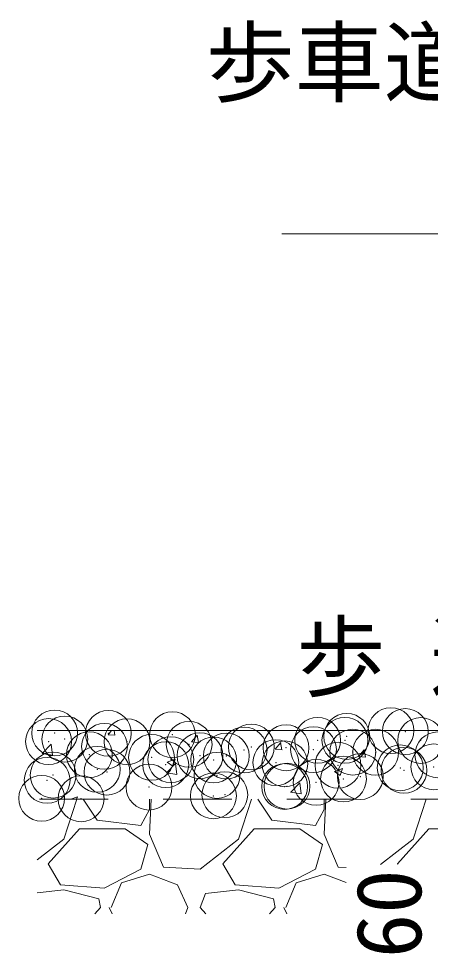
# Model space of a CAD drawing. Units: millimetres, scale not verified. Extents: x 289 to 42849, y -1182 to 27464.
# Drawn here: x 27807.5 to 27987.1, y 5177.3 to 5585.1 of the extents above; entities that cross this region are included whole.
import ezdxf
from ezdxf.enums import TextEntityAlignment as Align

# ---------------------------------------------------------------- set-up
doc = ezdxf.new("R2010")
doc.units = ezdxf.units.MM
doc.header["$LTSCALE"] = 40
doc.header["$PDMODE"] = 32
doc.header["$PDSIZE"] = 20
doc.linetypes.add('USER2', pattern=[1.35, 0.75, -0.6])
for name, color, linetype, lineweight in [('0_2', 7, 'Continuous', 20), ('寸法線', 7, 'Continuous', 9), ('ﾊｯﾁﾝｸﾞ', 7, 'Continuous', 5)]:
    doc.layers.add(name, color=color, linetype=linetype, lineweight=lineweight)
doc.styles.add('ＭＳ ゴシック', font='')
doc.styles.get('ＭＳ ゴシック').set_extended_font_data('MS Gothic')

msp = doc.modelspace()

# ---------------------------------------------------------------- linework, layer by layer
at = {"layer": '0_2'}
msp.add_line((27815.61, 5274.53), (28388.05, 5274.53), dxfattribs=at)
at = {"layer": '0_2', "linetype": 'USER2'}
msp.add_line((28386.55, 5244.52), (27815.61, 5244.52), dxfattribs=at)
at = {"layer": '寸法線'}
msp.add_lwpolyline([(28424.09, 5345.88), (28278.75, 5491.22), (27922.33, 5491.22)], dxfattribs=at)
at = {"layer": 'ﾊｯﾁﾝｸﾞ'}
for p, q in [((27846.49, 5272.68), (27848.04, 5274.53)), ((27849.5, 5272.41), (27849.11, 5274.53)), ((27846.49, 5272.68), (27849.53, 5272.41)), ((27882.93, 5269.49), (27885.38, 5272.41)), ((27882.93, 5269.49), (27885.96, 5269.22)), ((27885.93, 5269.22), (27885.35, 5272.4)), ((27919.36, 5266.3), (27921.81, 5269.22)), ((27922.37, 5266.03), (27921.78, 5269.21)), ((27817.73, 5264.43), (27821.68, 5268.55)), ((27822.24, 5263.73), (27821.68, 5268.55)), ((27919.36, 5266.3), (27922.4, 5266.04)), ((27955.8, 5263.11), (27958.25, 5266.03)), ((27958.81, 5262.84), (27958.22, 5266.03)), ((27817.72, 5264.44), (27822.24, 5263.74)), ((27872.26, 5260.64), (27875.82, 5262)), ((27872.26, 5260.63), (27874.78, 5258.92)), ((27874.78, 5258.92), (27875.81, 5261.99)), ((27955.8, 5263.11), (27958.84, 5262.85)), ((27871.94, 5256.02), (27875.9, 5260.14)), ((27876.45, 5255.32), (27875.89, 5260.14)), ((27945.26, 5256.56), (27947.79, 5254.86)), ((27945.27, 5256.57), (27948.82, 5257.93)), ((27947.79, 5254.86), (27948.82, 5257.93)), ((27871.94, 5256.03), (27876.46, 5255.33)), ((27926.16, 5247.61), (27930.12, 5251.74)), ((27930.67, 5246.91), (27930.11, 5251.73)), ((27827.23, 5227.03), (27832.83, 5244.52)), ((27830.29, 5244.52), (27833.14, 5245.62)), ((27832.77, 5244.52), (27833.13, 5245.61)), ((27835.63, 5244.52), (27841.71, 5235.41)), ((27865.3, 5244.52), (27864.57, 5229.31)), ((27864.57, 5239.98), (27864.57, 5244.52)), ((27903.43, 5227.03), (27909.03, 5244.52)), ((27911.83, 5244.52), (27917.91, 5235.41)), ((27926.15, 5247.62), (27930.67, 5246.92)), ((27941.5, 5244.52), (27940.77, 5229.31)), ((27940.77, 5239.98), (27940.77, 5244.52)), ((27979.63, 5227.03), (27985.23, 5244.52)), ((27860.76, 5233.12), (27864.57, 5239.98)), ((27936.96, 5233.12), (27940.77, 5239.98)), ((27841.71, 5235.41), (27860.76, 5233.12)), ((27917.91, 5235.41), (27936.96, 5233.12)), ((27820.37, 5216.36), (27834.09, 5231.6)), ((27834.09, 5231.6), (27853.9, 5231.6)), ((27853.9, 5231.6), (27863.81, 5224.74)), ((27864.57, 5229.31), (27870.67, 5214.83)), ((27896.57, 5216.36), (27910.29, 5231.6)), ((27910.29, 5231.6), (27930.1, 5231.6)), ((27930.1, 5231.6), (27940.01, 5224.74)), ((27940.77, 5229.31), (27946.87, 5214.83)), ((27972.77, 5216.36), (27986.49, 5231.6)), ((27986.49, 5231.6), (28006.3, 5231.6)), ((27815.61, 5218.04), (27827.23, 5227.03)), ((27863.81, 5224.74), (27860.76, 5214.07)), ((27886.67, 5214.07), (27903.43, 5227.03)), ((27940.01, 5224.74), (27936.96, 5214.07)), ((27965.39, 5216.02), (27979.63, 5227.03)), ((27825.71, 5207.21), (27820.37, 5216.36)), ((27901.91, 5207.21), (27896.57, 5216.36)), ((27972.97, 5216.02), (27972.77, 5216.36)), ((27860.76, 5214.07), (27844.76, 5205.69)), ((27852.38, 5207.98), (27864.57, 5211.79)), ((27864.57, 5211.79), (27876.76, 5207.21)), ((27870.67, 5214.83), (27886.67, 5214.07)), ((27936.96, 5214.07), (27920.96, 5205.69)), ((27928.58, 5207.98), (27940.77, 5211.79)), ((27940.77, 5211.79), (27950.42, 5208.17)), ((27946.87, 5214.83), (27950.42, 5214.66)), ((27847.81, 5197.31), (27852.38, 5207.98)), ((27924.01, 5197.31), (27928.58, 5207.98)), ((27827.23, 5204.93), (27815.61, 5203.7)), ((27844.76, 5205.69), (27825.71, 5207.21)), ((27842.47, 5201.12), (27827.23, 5204.93)), ((27876.76, 5207.21), (27881.33, 5197.31)), ((27886.67, 5197.31), (27888.95, 5203.4)), ((27903.43, 5204.93), (27888.95, 5203.4)), ((27920.96, 5205.69), (27901.91, 5207.21)), ((27918.67, 5201.12), (27903.43, 5204.93)), ((27843.23, 5197.31), (27842.47, 5201.12)), ((27919.43, 5197.31), (27918.67, 5201.12)), ((27843.23, 5197.31), (27840.73, 5194.52)), ((27847.04, 5197.31), (27848.24, 5194.52)), ((27880.34, 5194.52), (27881.33, 5197.31)), ((27889.22, 5194.52), (27886.67, 5197.31)), ((27919.43, 5197.31), (27916.93, 5194.52)), ((27923.24, 5197.31), (27924.44, 5194.52))]:
    msp.add_line(p, q, dxfattribs=at)
for p in [(27823.21, 5273.41), (27846.64, 5273.25), (27874.6, 5272.66), (27950.64, 5271.91), (27969.88, 5274.44), (27976.19, 5274.04), (27820.56, 5269.67), (27827.64, 5270.75), (27844.97, 5267.58), (27854.76, 5269.61), (27881.87, 5268.46), (27908.99, 5267.31), (27924.15, 5266.97), (27937.93, 5270.24), (27949.81, 5270.23), (27982.87, 5270.14), (27838.35, 5263.93), (27865.47, 5262.78), (27886.6, 5263.48), (27898.07, 5263.4), (27905.84, 5266.01), (27936.11, 5266.17), (27953.25, 5265.06), (27963.23, 5265.02), (27990.35, 5263.88), (27871.68, 5259.59), (27873.89, 5261.81), (27892.58, 5261.64), (27919.7, 5260.49), (27923.62, 5259.97), (27946.82, 5259.34), (27988.6, 5258.63), (27822.56, 5255.05), (27841.8, 5257.58), (27846.02, 5256.34), (27894, 5254.89), (27973.94, 5258.2), (27975.58, 5257.12), (27819.94, 5252.76), (27937.28, 5251.88), (27949.19, 5253.32), (27956.52, 5254.41), (27864.37, 5249.8), (27897.45, 5246.49), (27923.53, 5250.06), (27924.56, 5250.2), (27817.53, 5244.93), (27834.74, 5244.72), (27892.48, 5245.98)]:
    msp.add_point(p, dxfattribs=at)

# ---------------------------------------------------------------- texts
at = {"layer": '0_2', "style": 'ＭＳ ゴシック'}
msp.add_text('歩 道', height=28.48, dxfattribs=at).set_placement((27928.63, 5283.88), align=Align.BOTTOM_LEFT)
at = {"layer": '寸法線', "style": 'ＭＳ ゴシック'}
msp.add_text('歩車道境界ブロック   ', height=28.48, dxfattribs=at).set_placement((27889.08, 5543.24), align=Align.BOTTOM_LEFT)
msp.add_text('60', height=28.48, rotation=90, dxfattribs=at).set_placement((27968.89, 5194.53), align=Align.MIDDLE_CENTER)

doc.saveas('drawing.dxf')
